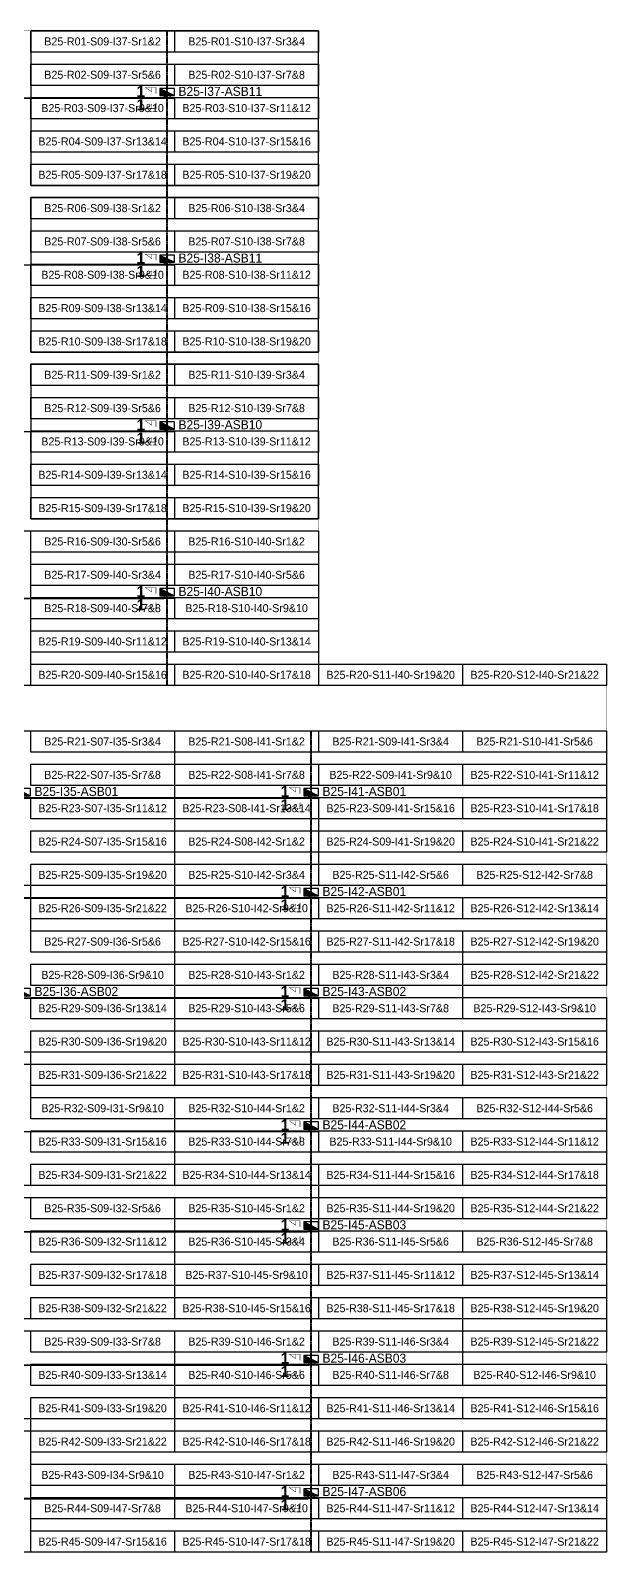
# Model space of a CAD drawing. Header units: metres. Extents: x 529325 to 529713, y 2673454 to 2673797.
# Drawn here: x 529583.9 to 529713.4, y 2673454.2 to 2673796.7 of the extents above; entities that cross this region are included whole.
import ezdxf
from ezdxf.enums import TextEntityAlignment as Align

# ---------------------------------------------------------------- set-up
doc = ezdxf.new("R2010")
doc.units = ezdxf.units.M
doc.linetypes.add('CENTER', pattern=[2, 1.25, -0.25, 0.25, -0.25])
doc.layers.add('Boundary-12.5 MW Block', color=6, linetype='Continuous', lineweight=9)
doc.layers.add('PILE', color=1, linetype='Continuous', lineweight=15)
for name, color, linetype in [('DC Trench BL-25', 40, 'Continuous'), ('E-Inverter Grouping', 2, 'Continuous'), ('Inverter Block-25', 7, 'Continuous'), ('LT Cable(AG) INV to LT Panel BL-25', 2, 'Continuous'), ('Messenger Wire Block-25 (Master Path)', 30, 'Continuous'), ('Messenger Wire Block-25 (MW Path)', 191, 'Continuous'), ('MMS Table Block-25', 8, 'Continuous'), ('Plan Line - DC BL-25', 40, 'Continuous'), ('Section Marking BL-25', 2, 'Continuous')]:
    doc.layers.add(name, color=color, linetype=linetype)
doc.styles.add('BoldTextStyle', font='arialbd.ttf')
doc.styles.get("Standard").update_dxf_attribs({"font": 'Adani Regular.ttf'})

# ---------------------------------------------------------------- blocks, each defined once
blk = doc.blocks.new('MMS Table (32.292 x 4.788)')
at = {"color": 0}
blk.add_lwpolyline([(0, -0.002), (0, 4.786), (32.292, 4.786), (32.292, -0.002)], close=True, dxfattribs=at)
at = {"color": 7}
blk.add_attdef('ID1', text='', height=1.8, dxfattribs=at).set_placement((16.146, 2.392), align=Align.MIDDLE_CENTER)
blk = doc.blocks.new('Inverter Block')
h = blk.add_hatch(color=0)
h.dxf.hatch_style = 1
h.paths.add_polyline_path([(-1.46, 2.27), (-1.46, 0.85), (1.46, 0.85)])
at = {"color": 0}
blk.add_lwpolyline([(1.46, 2.27), (-1.46, 2.27), (-1.46, 0.85), (1.46, 0.85)], close=True, dxfattribs=at)
blk.add_lwpolyline([(-1.46, 2.27), (1.46, 0.85)], dxfattribs=at)
at = {"layer": 'PILE'}
for centre in [(-0.61, 0.85), (0.61, 0.85)]:
    blk.add_circle(centre, 0.156, dxfattribs=at)
at = {"color": 7}
blk.add_attdef('ID', (-1.46, 3.01), '', height=1.8, dxfattribs=at)

msp = doc.modelspace()

# ---------------------------------------------------------------- linework, layer by layer
at = {"layer": 'Boundary-12.5 MW Block', "const_width": 0.05}
msp.add_lwpolyline([(529324.8, 2673796.58), (529648.62, 2673796.58), (529648.62, 2673654.08), (529713.4, 2673654.08), (529713.4, 2673454.29), (529324.8, 2673454.29)], close=True, dxfattribs=at)
at = {"layer": 'DC Trench BL-25', "color": 40, "const_width": 0.15}
for points in [[(529614.73, 2673796.58), (529614.43, 2673796.58), (529614.43, 2673649.29), (529614.73, 2673649.29)], [(529614.73, 2673796.58), (529614.43, 2673796.58), (529614.43, 2673649.29), (529614.73, 2673649.29)], [(529647.13, 2673639.08), (529646.83, 2673639.08), (529646.83, 2673454.29), (529647.13, 2673454.29)], [(529647.13, 2673639.08), (529646.83, 2673639.08), (529646.83, 2673454.29), (529647.13, 2673454.29)]]:
    msp.add_lwpolyline(points, close=True, dxfattribs=at)
at = {"layer": 'E-Inverter Grouping', "color": 3}
for points in [[(529583.93, 2673761.79), (529648.62, 2673761.79), (529648.62, 2673796.58), (529583.93, 2673796.58)], [(529583.93, 2673724.29), (529648.62, 2673724.29), (529648.62, 2673759.08), (529583.93, 2673759.08)], [(529583.93, 2673686.79), (529648.62, 2673686.79), (529648.62, 2673721.58), (529583.93, 2673721.58)]]:
    msp.add_lwpolyline(points, close=True, dxfattribs=at)
at = {"layer": 'E-Inverter Grouping'}
for points in [[(529583.83, 2673679.29), (529583.83, 2673649.29), (529519.15, 2673649.29), (529519.15, 2673684.08), (529616.22, 2673684.08), (529616.22, 2673679.29)], [(529648.62, 2673654.08), (529713.4, 2673654.08), (529713.4, 2673649.29), (529583.93, 2673649.29), (529583.93, 2673676.58), (529616.32, 2673676.58), (529616.32, 2673684.08), (529648.62, 2673684.08)], [(529616.22, 2673596.79), (529583.93, 2673596.79), (529583.93, 2673604.29), (529551.54, 2673604.29), (529551.54, 2673639.08), (529616.22, 2673639.08)], [(529713.4, 2673611.79), (529648.72, 2673611.79), (529648.72, 2673619.29), (529616.32, 2673619.29), (529616.32, 2673639.08), (529713.4, 2673639.08)], [(529713.4, 2673581.79), (529681.11, 2673581.79), (529681.11, 2673589.29), (529616.32, 2673589.29), (529616.32, 2673616.58), (529648.62, 2673616.58), (529648.62, 2673609.08), (529713.4, 2673609.08)], [(529551.54, 2673601.58), (529583.83, 2673601.58), (529583.83, 2673594.08), (529616.22, 2673594.08), (529616.22, 2673559.29), (529583.93, 2673559.29), (529583.93, 2673566.79), (529519.15, 2673566.79), (529519.15, 2673571.58), (529551.54, 2673571.58)], [(529681.01, 2673579.08), (529713.4, 2673579.08), (529713.4, 2673559.29), (529616.32, 2673559.29), (529616.32, 2673586.58), (529681.01, 2673586.58)], [(529583.83, 2673556.58), (529616.22, 2673556.58), (529616.22, 2673536.79), (529519.15, 2673536.79), (529519.15, 2673564.08), (529583.83, 2673564.08)], [(529713.4, 2673529.29), (529648.72, 2673529.29), (529648.72, 2673536.79), (529616.32, 2673536.79), (529616.32, 2673556.58), (529713.4, 2673556.58)], [(529616.22, 2673506.79), (529551.54, 2673506.79), (529551.54, 2673514.29), (529519.15, 2673514.29), (529519.15, 2673534.08), (529616.22, 2673534.08)], [(529713.4, 2673499.29), (529681.11, 2673499.29), (529681.11, 2673506.79), (529616.32, 2673506.79), (529616.32, 2673534.08), (529648.62, 2673534.08), (529648.62, 2673526.58), (529713.4, 2673526.58)], [(529616.22, 2673476.79), (529583.93, 2673476.79), (529583.93, 2673484.29), (529519.15, 2673484.29), (529519.15, 2673511.58), (529551.44, 2673511.58), (529551.44, 2673504.08), (529616.22, 2673504.08)], [(529681.01, 2673496.58), (529713.4, 2673496.58), (529713.4, 2673476.79), (529616.32, 2673476.79), (529616.32, 2673504.08), (529681.01, 2673504.08)], [(529583.83, 2673474.08), (529616.22, 2673474.08), (529616.22, 2673469.29), (529583.83, 2673469.29), (529583.83, 2673454.29), (529486.76, 2673454.29), (529486.76, 2673466.58), (529519.15, 2673466.58), (529519.15, 2673481.58), (529583.83, 2673481.58)], [(529713.4, 2673454.29), (529583.93, 2673454.29), (529583.93, 2673466.58), (529616.32, 2673466.58), (529616.32, 2673474.08), (529713.4, 2673474.08)]]:
    msp.add_lwpolyline(points, close=True, dxfattribs=at)
at = {"layer": 'LT Cable(AG) INV to LT Panel BL-25', "color": 5}
for points in [[(529512.9, 2673631.2), (529511.18, 2673631.2, -0.414214), (529510.28, 2673632.1), (529510.28, 2673635.15, 0.221878), (529509.96, 2673635.84), (529503.33, 2673641.39, -0.221878), (529503.01, 2673642.08), (529503.01, 2673647.71, 0.038797), (529503, 2673647.85), (529502.92, 2673648.36, -0.038797), (529502.91, 2673648.5), (529502.91, 2673780.59, -0.414214), (529503.81, 2673781.49), (529613.68, 2673781.49, 0.414214), (529614.58, 2673782.39), (529614.58, 2673782.69)], [(529512.9, 2673631.25), (529511.23, 2673631.25, -0.414214), (529510.33, 2673632.15), (529510.33, 2673635.17, 0.221878), (529510.01, 2673635.86), (529503.38, 2673641.41, -0.221878), (529503.06, 2673642.1), (529503.06, 2673647.72, 0.038797), (529503.05, 2673647.85), (529502.97, 2673648.36, -0.038797), (529502.96, 2673648.5), (529502.96, 2673743.04, -0.414214), (529503.86, 2673743.94), (529613.68, 2673743.94, 0.414214), (529614.58, 2673744.84), (529614.58, 2673745.19)], [(529514.84, 2673631.3), (529511.28, 2673631.3, -0.414214), (529510.38, 2673632.2), (529510.38, 2673635.19, 0.221878), (529510.06, 2673635.88), (529503.43, 2673641.43, -0.221878), (529503.11, 2673642.12), (529503.11, 2673647.72, 0.038797), (529503.1, 2673647.86), (529503.02, 2673648.37, -0.038797), (529503.01, 2673648.5), (529503.01, 2673705.49, -0.414214), (529503.91, 2673706.39), (529613.68, 2673706.39, 0.414214), (529614.58, 2673707.29), (529614.58, 2673707.69)], [(529514.84, 2673631.35), (529511.33, 2673631.35, -0.414214), (529510.43, 2673632.25), (529510.43, 2673635.22, 0.221878), (529510.11, 2673635.91), (529503.48, 2673641.46, -0.221878), (529503.16, 2673642.15), (529503.16, 2673647.72, 0.038797), (529503.15, 2673647.86), (529503.07, 2673648.37, -0.038797), (529503.06, 2673648.51), (529503.06, 2673667.94, -0.414214), (529503.96, 2673668.84), (529613.68, 2673668.84, 0.414214), (529614.58, 2673669.74), (529614.58, 2673670.19)], [(529509.8, 2673628.67), (529509.51, 2673628.67, 0.057736), (529509.3, 2673628.65), (529507.73, 2673628.28, -0.057736), (529507.53, 2673628.25), (529503.65, 2673628.25, 0.414214), (529502.75, 2673627.35), (529502.75, 2673610.41, 0.039251), (529502.76, 2673610.27), (529502.85, 2673609.71, -0.039251), (529502.86, 2673609.57), (529502.86, 2673497.24, 0.414214), (529503.76, 2673496.34), (529646.08, 2673496.34, 0.414214), (529646.98, 2673497.24), (529646.98, 2673497.69)], [(529509.8, 2673628.62), (529509.51, 2673628.62, 0.057736), (529509.3, 2673628.6), (529507.73, 2673628.23, -0.057736), (529507.53, 2673628.2), (529503.7, 2673628.2, 0.414214), (529502.8, 2673627.3), (529502.8, 2673610.41, 0.039251), (529502.81, 2673610.27), (529502.9, 2673609.72, -0.039251), (529502.91, 2673609.58), (529502.91, 2673527.29, 0.414214), (529503.81, 2673526.39), (529646.08, 2673526.39, 0.414214), (529646.98, 2673527.29), (529646.98, 2673527.69)], [(529511.8, 2673628.57), (529509.51, 2673628.57, 0.057736), (529509.3, 2673628.55), (529507.73, 2673628.18, -0.057736), (529507.53, 2673628.15), (529503.75, 2673628.15, 0.414214), (529502.85, 2673627.25), (529502.85, 2673610.42, 0.039251), (529502.86, 2673610.28), (529502.95, 2673609.72, -0.039251), (529502.96, 2673609.58), (529502.96, 2673549.84, 0.414214), (529503.86, 2673548.94), (529646.08, 2673548.94, 0.414214), (529646.98, 2673549.84), (529646.98, 2673550.19)], [(529511.8, 2673628.52), (529509.51, 2673628.52, 0.057736), (529509.3, 2673628.5), (529507.73, 2673628.13, -0.057736), (529507.53, 2673628.1), (529503.8, 2673628.1, 0.414214), (529502.9, 2673627.2), (529502.9, 2673610.42, 0.039251), (529502.91, 2673610.28), (529503, 2673609.73, -0.039251), (529503.01, 2673609.58), (529503.01, 2673579.89, 0.414214), (529503.91, 2673578.99), (529646.08, 2673578.99, 0.414214), (529646.98, 2673579.89), (529646.98, 2673580.19)], [(529513.95, 2673628.47), (529509.51, 2673628.47, 0.057736), (529509.3, 2673628.45), (529507.73, 2673628.08, -0.057736), (529507.53, 2673628.05), (529503.85, 2673628.05, 0.414214), (529502.95, 2673627.15), (529502.95, 2673610.43, 0.039251), (529502.96, 2673610.28), (529503.05, 2673609.73, -0.039251), (529503.06, 2673609.59), (529503.06, 2673602.44, 0.414214), (529503.96, 2673601.54), (529646.08, 2673601.54, 0.414214), (529646.98, 2673602.44), (529646.98, 2673602.69)], [(529513.95, 2673628.42), (529509.51, 2673628.42, 0.057736), (529509.3, 2673628.4), (529507.73, 2673628.03, -0.057736), (529507.53, 2673628), (529503.9, 2673628, 0.414214), (529503, 2673627.1), (529503, 2673610.43, 0.039251), (529503.01, 2673610.29), (529503.1, 2673609.73, -0.039251), (529503.11, 2673609.59), (529503.11, 2673609.09), (529552.32, 2673609.09, 0.414214), (529553.22, 2673609.99), (529553.22, 2673623.19, -0.414214), (529554.12, 2673624.09), (529646.08, 2673624.09, 0.414214), (529646.98, 2673624.99), (529646.98, 2673625.19)]]:
    msp.add_lwpolyline(points, format="xyb", dxfattribs=at)
at = {"layer": 'LT Cable(AG) INV to LT Panel BL-25'}
msp.add_lwpolyline([(529510.82, 2673629.05), (529509.54, 2673629.05, 0.102981), (529509.18, 2673628.98), (529507.8, 2673628.38, -0.102981), (529507.44, 2673628.3), (529503.6, 2673628.3, 0.414214), (529502.7, 2673627.4), (529502.7, 2673610.41, 0.039251), (529502.71, 2673610.26), (529502.8, 2673609.71, -0.039251), (529502.81, 2673609.57), (529502.81, 2673467.19, 0.414214), (529503.71, 2673466.29), (529646.08, 2673466.29, 0.414214), (529646.98, 2673467.19), (529646.98, 2673467.69)], format="xyb", dxfattribs=at)
at = {"layer": 'Messenger Wire Block-25 (Master Path)'}
for points in [[(529502.96, 2673781.44), (529616.22, 2673781.44)], [(529502.96, 2673743.94), (529616.22, 2673743.94)], [(529502.96, 2673706.44), (529616.22, 2673706.44)], [(529502.96, 2673668.94), (529616.22, 2673668.94)], [(529553.37, 2673623.94), (529648.62, 2673623.94)], [(529502.96, 2673601.44), (529648.62, 2673601.44)], [(529502.96, 2673578.94), (529648.62, 2673578.94)], [(529502.96, 2673548.94), (529648.62, 2673548.94)], [(529502.96, 2673526.44), (529648.62, 2673526.44)], [(529502.96, 2673496.44), (529648.62, 2673496.44)], [(529502.96, 2673466.44), (529648.62, 2673466.44)]]:
    msp.add_lwpolyline(points, dxfattribs=at)
at = {"layer": 'Messenger Wire Block-25 (MW Path)', "const_width": 0.1}
for points in [[(529502.96, 2673781.44), (529616.22, 2673781.44)], [(529502.96, 2673743.94), (529616.22, 2673743.94)], [(529502.96, 2673706.44), (529616.22, 2673706.44)], [(529502.96, 2673668.94), (529616.22, 2673668.94)], [(529553.37, 2673623.94), (529648.62, 2673623.94)], [(529502.96, 2673601.44), (529648.62, 2673601.44)], [(529502.96, 2673578.94), (529648.62, 2673578.94)], [(529502.96, 2673548.94), (529648.62, 2673548.94)], [(529502.96, 2673526.44), (529648.62, 2673526.44)], [(529502.96, 2673496.44), (529648.62, 2673496.44)], [(529502.96, 2673466.44), (529648.62, 2673466.44)]]:
    msp.add_lwpolyline(points, dxfattribs=at)
at = {"layer": 'Plan Line - DC BL-25', "color": 6, "linetype": 'CENTER'}
for points in [[(529614.58, 2673796.58), (529614.58, 2673649.29)], [(529646.98, 2673639.08), (529646.98, 2673454.29)]]:
    msp.add_lwpolyline(points, dxfattribs=at)
at = {"layer": 'Section Marking BL-25', "color": 94, "lineweight": 35, "true_color": 0x00a500, "const_width": 0.1}
for points in [[(529612.08, 2673782.44), (529612.08, 2673783.83), (529609.68, 2673783.83), (529611.16, 2673782.82), (529611.16, 2673783.83)], [(529612.08, 2673780.44), (529612.08, 2673779.05), (529609.68, 2673779.05), (529611.16, 2673780.06), (529611.16, 2673779.05)], [(529612.08, 2673744.94), (529612.08, 2673746.33), (529609.68, 2673746.33), (529611.16, 2673745.32), (529611.16, 2673746.33)], [(529612.08, 2673742.94), (529612.08, 2673741.55), (529609.68, 2673741.55), (529611.16, 2673742.56), (529611.16, 2673741.55)], [(529612.08, 2673707.44), (529612.08, 2673708.83), (529609.68, 2673708.83), (529611.16, 2673707.82), (529611.16, 2673708.83)], [(529612.08, 2673705.44), (529612.08, 2673704.05), (529609.68, 2673704.05), (529611.16, 2673705.06), (529611.16, 2673704.05)], [(529612.08, 2673669.94), (529612.08, 2673671.33), (529609.68, 2673671.33), (529611.16, 2673670.32), (529611.16, 2673671.33)], [(529612.08, 2673667.94), (529612.08, 2673666.55), (529609.68, 2673666.55), (529611.16, 2673667.56), (529611.16, 2673666.55)], [(529644.48, 2673624.94), (529644.48, 2673626.33), (529642.08, 2673626.33), (529643.56, 2673625.32), (529643.56, 2673626.33)], [(529644.48, 2673622.94), (529644.48, 2673621.55), (529642.08, 2673621.55), (529643.56, 2673622.56), (529643.56, 2673621.55)], [(529644.48, 2673602.44), (529644.48, 2673603.83), (529642.08, 2673603.83), (529643.56, 2673602.82), (529643.56, 2673603.83)], [(529644.48, 2673600.44), (529644.48, 2673599.05), (529642.08, 2673599.05), (529643.56, 2673600.06), (529643.56, 2673599.05)], [(529644.48, 2673579.94), (529644.48, 2673581.33), (529642.08, 2673581.33), (529643.56, 2673580.32), (529643.56, 2673581.33)], [(529644.48, 2673577.94), (529644.48, 2673576.55), (529642.08, 2673576.55), (529643.56, 2673577.56), (529643.56, 2673576.55)], [(529644.48, 2673549.94), (529644.48, 2673551.33), (529642.08, 2673551.33), (529643.56, 2673550.32), (529643.56, 2673551.33)], [(529644.48, 2673547.94), (529644.48, 2673546.55), (529642.08, 2673546.55), (529643.56, 2673547.56), (529643.56, 2673546.55)], [(529644.48, 2673527.44), (529644.48, 2673528.83), (529642.08, 2673528.83), (529643.56, 2673527.82), (529643.56, 2673528.83)], [(529644.48, 2673525.44), (529644.48, 2673524.05), (529642.08, 2673524.05), (529643.56, 2673525.06), (529643.56, 2673524.05)], [(529644.48, 2673497.44), (529644.48, 2673498.83), (529642.08, 2673498.83), (529643.56, 2673497.82), (529643.56, 2673498.83)], [(529644.48, 2673495.44), (529644.48, 2673494.05), (529642.08, 2673494.05), (529643.56, 2673495.06), (529643.56, 2673494.05)], [(529644.48, 2673467.44), (529644.48, 2673468.83), (529642.08, 2673468.83), (529643.56, 2673467.82), (529643.56, 2673468.83)], [(529644.48, 2673465.44), (529644.48, 2673464.05), (529642.08, 2673464.05), (529643.56, 2673465.06), (529643.56, 2673464.05)]]:
    msp.add_lwpolyline(points, dxfattribs=at)

# ---------------------------------------------------------------- block references
at = {"layer": 'Inverter Block-25'}
ref = msp.add_blockref('Inverter Block', (529614.58, 2673781.03), dxfattribs=dict(at, xscale=1.124999999976148, yscale=1.124999999976148, zscale=1.124999999976148))
ref.add_attrib('ID', 'B25-I37-ASB11', (529617.15, 2673781.94), dxfattribs={"layer": '0', "color": 7, "height": 2.025})
ref = msp.add_blockref('Inverter Block', (529614.58, 2673743.53), dxfattribs=dict(at, xscale=1.124999999976148, yscale=1.124999999976148, zscale=1.124999999976148))
ref.add_attrib('ID', 'B25-I38-ASB11', (529617.15, 2673744.44), dxfattribs={"layer": '0', "color": 7, "height": 2.025})
ref = msp.add_blockref('Inverter Block', (529614.58, 2673706.03), dxfattribs=dict(at, xscale=1.124999999976148, yscale=1.124999999976148, zscale=1.124999999976148))
ref.add_attrib('ID', 'B25-I39-ASB10', (529617.15, 2673706.94), dxfattribs={"layer": '0', "color": 7, "height": 2.025})
ref = msp.add_blockref('Inverter Block', (529614.58, 2673668.53), dxfattribs=dict(at, xscale=1.124999999976148, yscale=1.124999999976148, zscale=1.124999999976148))
ref.add_attrib('ID', 'B25-I40-ASB10', (529617.15, 2673669.44), dxfattribs={"layer": '0', "color": 7, "height": 2.025})
ref = msp.add_blockref('Inverter Block', (529582.19, 2673623.53), dxfattribs=dict(at, xscale=1.124999999976148, yscale=1.124999999976148, zscale=1.124999999976148))
ref.add_attrib('ID', 'B25-I35-ASB01', (529584.76, 2673624.44), dxfattribs={"layer": '0', "color": 7, "height": 2.025})
ref = msp.add_blockref('Inverter Block', (529646.98, 2673623.53), dxfattribs=dict(at, xscale=1.124999999976148, yscale=1.124999999976148, zscale=1.124999999976148))
ref.add_attrib('ID', 'B25-I41-ASB01', (529649.54, 2673624.44), dxfattribs={"layer": '0', "color": 7, "height": 2.025})
ref = msp.add_blockref('Inverter Block', (529646.98, 2673601.03), dxfattribs=dict(at, xscale=1.124999999976148, yscale=1.124999999976148, zscale=1.124999999976148))
ref.add_attrib('ID', 'B25-I42-ASB01', (529649.54, 2673601.94), dxfattribs={"layer": '0', "color": 7, "height": 2.025})
ref = msp.add_blockref('Inverter Block', (529582.19, 2673578.53), dxfattribs=dict(at, xscale=1.124999999976148, yscale=1.124999999976148, zscale=1.124999999976148))
ref.add_attrib('ID', 'B25-I36-ASB02', (529584.76, 2673579.44), dxfattribs={"layer": '0', "color": 7, "height": 2.025})
ref = msp.add_blockref('Inverter Block', (529646.98, 2673578.53), dxfattribs=dict(at, xscale=1.124999999976148, yscale=1.124999999976148, zscale=1.124999999976148))
ref.add_attrib('ID', 'B25-I43-ASB02', (529649.54, 2673579.44), dxfattribs={"layer": '0', "color": 7, "height": 2.025})
ref = msp.add_blockref('Inverter Block', (529646.98, 2673548.53), dxfattribs=dict(at, xscale=1.124999999976148, yscale=1.124999999976148, zscale=1.124999999976148))
ref.add_attrib('ID', 'B25-I44-ASB02', (529649.54, 2673549.44), dxfattribs={"layer": '0', "color": 7, "height": 2.025})
ref = msp.add_blockref('Inverter Block', (529646.98, 2673526.03), dxfattribs=dict(at, xscale=1.124999999976148, yscale=1.124999999976148, zscale=1.124999999976148))
ref.add_attrib('ID', 'B25-I45-ASB03', (529649.54, 2673526.94), dxfattribs={"layer": '0', "color": 7, "height": 2.025})
ref = msp.add_blockref('Inverter Block', (529646.98, 2673496.03), dxfattribs=dict(at, xscale=1.124999999976148, yscale=1.124999999976148, zscale=1.124999999976148))
ref.add_attrib('ID', 'B25-I46-ASB03', (529649.54, 2673496.94), dxfattribs={"layer": '0', "color": 7, "height": 2.025})
ref = msp.add_blockref('Inverter Block', (529646.98, 2673466.03), dxfattribs=dict(at, xscale=1.124999999976148, yscale=1.124999999976148, zscale=1.124999999976148))
ref.add_attrib('ID', 'B25-I47-ASB06', (529649.54, 2673466.94), dxfattribs={"layer": '0', "color": 7, "height": 2.025})
at = {"layer": 'MMS Table Block-25'}
for p, values in [((529583.93, 2673791.79), {'ID1': 'B25-R01-S09-I37-Sr1&2'}), ((529616.32, 2673791.79), {'ID1': 'B25-R01-S10-I37-Sr3&4'}), ((529583.93, 2673784.29), {'ID1': 'B25-R02-S09-I37-Sr5&6'}), ((529616.32, 2673784.29), {'ID1': 'B25-R02-S10-I37-Sr7&8'}), ((529583.93, 2673776.79), {'ID1': 'B25-R03-S09-I37-Sr9&10'}), ((529616.32, 2673776.79), {'ID1': 'B25-R03-S10-I37-Sr11&12'}), ((529583.93, 2673769.29), {'ID1': 'B25-R04-S09-I37-Sr13&14'}), ((529616.32, 2673769.29), {'ID1': 'B25-R04-S10-I37-Sr15&16'}), ((529583.93, 2673761.79), {'ID1': 'B25-R05-S09-I37-Sr17&18'}), ((529616.32, 2673761.79), {'ID1': 'B25-R05-S10-I37-Sr19&20'}), ((529583.93, 2673754.29), {'ID1': 'B25-R06-S09-I38-Sr1&2'}), ((529616.32, 2673754.29), {'ID1': 'B25-R06-S10-I38-Sr3&4'}), ((529583.93, 2673746.79), {'ID1': 'B25-R07-S09-I38-Sr5&6'}), ((529616.32, 2673746.79), {'ID1': 'B25-R07-S10-I38-Sr7&8'}), ((529583.93, 2673739.29), {'ID1': 'B25-R08-S09-I38-Sr9&10'}), ((529616.32, 2673739.29), {'ID1': 'B25-R08-S10-I38-Sr11&12'}), ((529583.93, 2673731.79), {'ID1': 'B25-R09-S09-I38-Sr13&14'}), ((529616.32, 2673731.79), {'ID1': 'B25-R09-S10-I38-Sr15&16'}), ((529583.93, 2673724.29), {'ID1': 'B25-R10-S09-I38-Sr17&18'}), ((529616.32, 2673724.29), {'ID1': 'B25-R10-S10-I38-Sr19&20'}), ((529583.93, 2673716.79), {'ID1': 'B25-R11-S09-I39-Sr1&2'}), ((529616.32, 2673716.79), {'ID1': 'B25-R11-S10-I39-Sr3&4'}), ((529583.93, 2673709.29), {'ID1': 'B25-R12-S09-I39-Sr5&6'}), ((529616.32, 2673709.29), {'ID1': 'B25-R12-S10-I39-Sr7&8'}), ((529583.93, 2673701.79), {'ID1': 'B25-R13-S09-I39-Sr9&10'}), ((529616.32, 2673701.79), {'ID1': 'B25-R13-S10-I39-Sr11&12'}), ((529583.93, 2673694.29), {'ID1': 'B25-R14-S09-I39-Sr13&14'}), ((529616.32, 2673694.29), {'ID1': 'B25-R14-S10-I39-Sr15&16'}), ((529583.93, 2673686.79), {'ID1': 'B25-R15-S09-I39-Sr17&18'}), ((529616.32, 2673686.79), {'ID1': 'B25-R15-S10-I39-Sr19&20'}), ((529583.93, 2673679.29), {'ID1': 'B25-R16-S09-I30-Sr5&6'}), ((529616.32, 2673679.29), {'ID1': 'B25-R16-S10-I40-Sr1&2'}), ((529583.93, 2673671.79), {'ID1': 'B25-R17-S09-I40-Sr3&4'}), ((529616.32, 2673671.79), {'ID1': 'B25-R17-S10-I40-Sr5&6'}), ((529583.93, 2673664.29), {'ID1': 'B25-R18-S09-I40-Sr7&8'}), ((529616.32, 2673664.29), {'ID1': 'B25-R18-S10-I40-Sr9&10'}), ((529583.93, 2673656.79), {'ID1': 'B25-R19-S09-I40-Sr11&12'}), ((529616.32, 2673656.79), {'ID1': 'B25-R19-S10-I40-Sr13&14'}), ((529583.93, 2673649.29), {'ID1': 'B25-R20-S09-I40-Sr15&16'}), ((529616.32, 2673649.29), {'ID1': 'B25-R20-S10-I40-Sr17&18'}), ((529648.72, 2673649.29), {'ID1': 'B25-R20-S11-I40-Sr19&20'}), ((529681.11, 2673649.29), {'ID1': 'B25-R20-S12-I40-Sr21&22'}), ((529583.93, 2673634.29), {'ID1': 'B25-R21-S07-I35-Sr3&4'}), ((529616.32, 2673634.29), {'ID1': 'B25-R21-S08-I41-Sr1&2'}), ((529648.72, 2673634.29), {'ID1': 'B25-R21-S09-I41-Sr3&4'}), ((529681.11, 2673634.29), {'ID1': 'B25-R21-S10-I41-Sr5&6'}), ((529583.93, 2673626.79), {'ID1': 'B25-R22-S07-I35-Sr7&8'}), ((529616.32, 2673626.79), {'ID1': 'B25-R22-S08-I41-Sr7&8'}), ((529648.72, 2673626.79), {'ID1': 'B25-R22-S09-I41-Sr9&10'}), ((529681.11, 2673626.79), {'ID1': 'B25-R22-S10-I41-Sr11&12'}), ((529583.93, 2673619.29), {'ID1': 'B25-R23-S07-I35-Sr11&12'}), ((529616.32, 2673619.29), {'ID1': 'B25-R23-S08-I41-Sr13&14'}), ((529648.72, 2673619.29), {'ID1': 'B25-R23-S09-I41-Sr15&16'}), ((529681.11, 2673619.29), {'ID1': 'B25-R23-S10-I41-Sr17&18'}), ((529583.93, 2673611.79), {'ID1': 'B25-R24-S07-I35-Sr15&16'}), ((529616.32, 2673611.79), {'ID1': 'B25-R24-S08-I42-Sr1&2'}), ((529648.72, 2673611.79), {'ID1': 'B25-R24-S09-I41-Sr19&20'}), ((529681.11, 2673611.79), {'ID1': 'B25-R24-S10-I41-Sr21&22'}), ((529583.93, 2673604.29), {'ID1': 'B25-R25-S09-I35-Sr19&20'}), ((529616.32, 2673604.29), {'ID1': 'B25-R25-S10-I42-Sr3&4'}), ((529648.72, 2673604.29), {'ID1': 'B25-R25-S11-I42-Sr5&6'}), ((529681.11, 2673604.29), {'ID1': 'B25-R25-S12-I42-Sr7&8'}), ((529583.93, 2673596.79), {'ID1': 'B25-R26-S09-I35-Sr21&22'}), ((529616.32, 2673596.79), {'ID1': 'B25-R26-S10-I42-Sr9&10'}), ((529648.72, 2673596.79), {'ID1': 'B25-R26-S11-I42-Sr11&12'}), ((529681.11, 2673596.79), {'ID1': 'B25-R26-S12-I42-Sr13&14'}), ((529583.93, 2673589.29), {'ID1': 'B25-R27-S09-I36-Sr5&6'}), ((529616.32, 2673589.29), {'ID1': 'B25-R27-S10-I42-Sr15&16'}), ((529648.72, 2673589.29), {'ID1': 'B25-R27-S11-I42-Sr17&18'}), ((529681.11, 2673589.29), {'ID1': 'B25-R27-S12-I42-Sr19&20'}), ((529583.93, 2673581.79), {'ID1': 'B25-R28-S09-I36-Sr9&10'}), ((529616.32, 2673581.79), {'ID1': 'B25-R28-S10-I43-Sr1&2'}), ((529648.72, 2673581.79), {'ID1': 'B25-R28-S11-I43-Sr3&4'}), ((529681.11, 2673581.79), {'ID1': 'B25-R28-S12-I42-Sr21&22'}), ((529583.93, 2673574.29), {'ID1': 'B25-R29-S09-I36-Sr13&14'}), ((529616.32, 2673574.29), {'ID1': 'B25-R29-S10-I43-Sr5&6'}), ((529648.72, 2673574.29), {'ID1': 'B25-R29-S11-I43-Sr7&8'}), ((529681.11, 2673574.29), {'ID1': 'B25-R29-S12-I43-Sr9&10'}), ((529583.93, 2673566.79), {'ID1': 'B25-R30-S09-I36-Sr19&20'}), ((529616.32, 2673566.79), {'ID1': 'B25-R30-S10-I43-Sr11&12'}), ((529648.72, 2673566.79), {'ID1': 'B25-R30-S11-I43-Sr13&14'}), ((529681.11, 2673566.79), {'ID1': 'B25-R30-S12-I43-Sr15&16'}), ((529583.93, 2673559.29), {'ID1': 'B25-R31-S09-I36-Sr21&22'}), ((529616.32, 2673559.29), {'ID1': 'B25-R31-S10-I43-Sr17&18'}), ((529648.72, 2673559.29), {'ID1': 'B25-R31-S11-I43-Sr19&20'}), ((529681.11, 2673559.29), {'ID1': 'B25-R31-S12-I43-Sr21&22'}), ((529583.93, 2673551.79), {'ID1': 'B25-R32-S09-I31-Sr9&10'}), ((529616.32, 2673551.79), {'ID1': 'B25-R32-S10-I44-Sr1&2'}), ((529648.72, 2673551.79), {'ID1': 'B25-R32-S11-I44-Sr3&4'}), ((529681.11, 2673551.79), {'ID1': 'B25-R32-S12-I44-Sr5&6'}), ((529583.93, 2673544.29), {'ID1': 'B25-R33-S09-I31-Sr15&16'}), ((529616.32, 2673544.29), {'ID1': 'B25-R33-S10-I44-Sr7&8'}), ((529648.72, 2673544.29), {'ID1': 'B25-R33-S11-I44-Sr9&10'}), ((529681.11, 2673544.29), {'ID1': 'B25-R33-S12-I44-Sr11&12'}), ((529583.93, 2673536.79), {'ID1': 'B25-R34-S09-I31-Sr21&22'}), ((529616.32, 2673536.79), {'ID1': 'B25-R34-S10-I44-Sr13&14'}), ((529648.72, 2673536.79), {'ID1': 'B25-R34-S11-I44-Sr15&16'}), ((529681.11, 2673536.79), {'ID1': 'B25-R34-S12-I44-Sr17&18'}), ((529583.93, 2673529.29), {'ID1': 'B25-R35-S09-I32-Sr5&6'}), ((529616.32, 2673529.29), {'ID1': 'B25-R35-S10-I45-Sr1&2'}), ((529648.72, 2673529.29), {'ID1': 'B25-R35-S11-I44-Sr19&20'}), ((529681.11, 2673529.29), {'ID1': 'B25-R35-S12-I44-Sr21&22'}), ((529583.93, 2673521.79), {'ID1': 'B25-R36-S09-I32-Sr11&12'}), ((529616.32, 2673521.79), {'ID1': 'B25-R36-S10-I45-Sr3&4'}), ((529648.72, 2673521.79), {'ID1': 'B25-R36-S11-I45-Sr5&6'}), ((529681.11, 2673521.79), {'ID1': 'B25-R36-S12-I45-Sr7&8'}), ((529583.93, 2673514.29), {'ID1': 'B25-R37-S09-I32-Sr17&18'}), ((529616.32, 2673514.29), {'ID1': 'B25-R37-S10-I45-Sr9&10'}), ((529648.72, 2673514.29), {'ID1': 'B25-R37-S11-I45-Sr11&12'}), ((529681.11, 2673514.29), {'ID1': 'B25-R37-S12-I45-Sr13&14'}), ((529583.93, 2673506.79), {'ID1': 'B25-R38-S09-I32-Sr21&22'}), ((529616.32, 2673506.79), {'ID1': 'B25-R38-S10-I45-Sr15&16'}), ((529648.72, 2673506.79), {'ID1': 'B25-R38-S11-I45-Sr17&18'}), ((529681.11, 2673506.79), {'ID1': 'B25-R38-S12-I45-Sr19&20'}), ((529583.93, 2673499.29), {'ID1': 'B25-R39-S09-I33-Sr7&8'}), ((529616.32, 2673499.29), {'ID1': 'B25-R39-S10-I46-Sr1&2'}), ((529648.72, 2673499.29), {'ID1': 'B25-R39-S11-I46-Sr3&4'}), ((529681.11, 2673499.29), {'ID1': 'B25-R39-S12-I45-Sr21&22'}), ((529583.93, 2673491.79), {'ID1': 'B25-R40-S09-I33-Sr13&14'}), ((529616.32, 2673491.79), {'ID1': 'B25-R40-S10-I46-Sr5&6'}), ((529648.72, 2673491.79), {'ID1': 'B25-R40-S11-I46-Sr7&8'}), ((529681.11, 2673491.79), {'ID1': 'B25-R40-S12-I46-Sr9&10'}), ((529583.93, 2673484.29), {'ID1': 'B25-R41-S09-I33-Sr19&20'}), ((529616.32, 2673484.29), {'ID1': 'B25-R41-S10-I46-Sr11&12'}), ((529648.72, 2673484.29), {'ID1': 'B25-R41-S11-I46-Sr13&14'}), ((529681.11, 2673484.29), {'ID1': 'B25-R41-S12-I46-Sr15&16'}), ((529583.93, 2673476.79), {'ID1': 'B25-R42-S09-I33-Sr21&22'}), ((529616.32, 2673476.79), {'ID1': 'B25-R42-S10-I46-Sr17&18'}), ((529648.72, 2673476.79), {'ID1': 'B25-R42-S11-I46-Sr19&20'}), ((529681.11, 2673476.79), {'ID1': 'B25-R42-S12-I46-Sr21&22'}), ((529583.93, 2673469.29), {'ID1': 'B25-R43-S09-I34-Sr9&10'}), ((529616.32, 2673469.29), {'ID1': 'B25-R43-S10-I47-Sr1&2'}), ((529648.72, 2673469.29), {'ID1': 'B25-R43-S11-I47-Sr3&4'}), ((529681.11, 2673469.29), {'ID1': 'B25-R43-S12-I47-Sr5&6'}), ((529583.93, 2673461.79), {'ID1': 'B25-R44-S09-I47-Sr7&8'}), ((529616.32, 2673461.79), {'ID1': 'B25-R44-S10-I47-Sr9&10'}), ((529648.72, 2673461.79), {'ID1': 'B25-R44-S11-I47-Sr11&12'}), ((529681.11, 2673461.79), {'ID1': 'B25-R44-S12-I47-Sr13&14'}), ((529583.93, 2673454.29), {'ID1': 'B25-R45-S09-I47-Sr15&16'}), ((529616.32, 2673454.29), {'ID1': 'B25-R45-S10-I47-Sr17&18'}), ((529648.72, 2673454.29), {'ID1': 'B25-R45-S11-I47-Sr19&20'}), ((529681.11, 2673454.29), {'ID1': 'B25-R45-S12-I47-Sr21&22'})]:
    msp.add_blockref('MMS Table (32.292 x 4.788)', p, dxfattribs=at).add_auto_attribs(values)

# ---------------------------------------------------------------- texts
at = {"layer": 'Section Marking BL-25', "color": 94, "true_color": 0x00a500, "style": 'BoldTextStyle'}
for p in [(529608.68, 2673782.94), (529608.68, 2673779.94), (529608.68, 2673745.44), (529608.68, 2673742.44), (529608.68, 2673707.94), (529608.68, 2673704.94), (529608.68, 2673670.44), (529608.68, 2673667.44), (529641.08, 2673625.44), (529641.08, 2673622.44), (529641.08, 2673602.94), (529641.08, 2673599.94), (529641.08, 2673580.44), (529641.08, 2673577.44), (529641.08, 2673550.44), (529641.08, 2673547.44), (529641.08, 2673527.94), (529641.08, 2673524.94), (529641.08, 2673497.94), (529641.08, 2673494.94), (529641.08, 2673467.94), (529641.08, 2673464.94)]:
    msp.add_text('1', height=2.5, dxfattribs=at).set_placement(p, align=Align.MIDDLE_CENTER)

doc.saveas('drawing.dxf')
